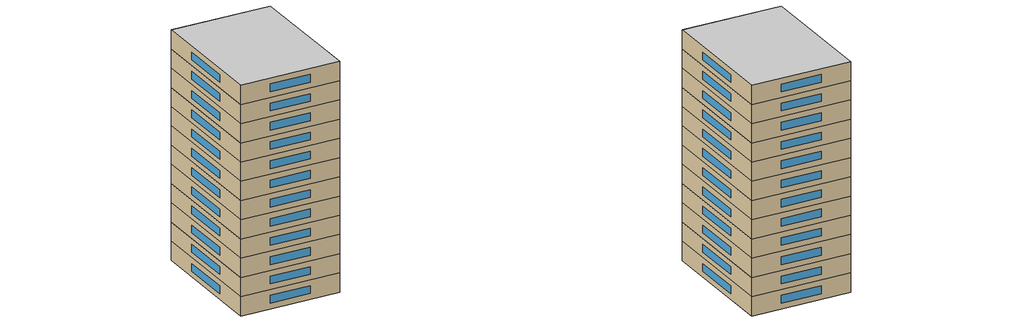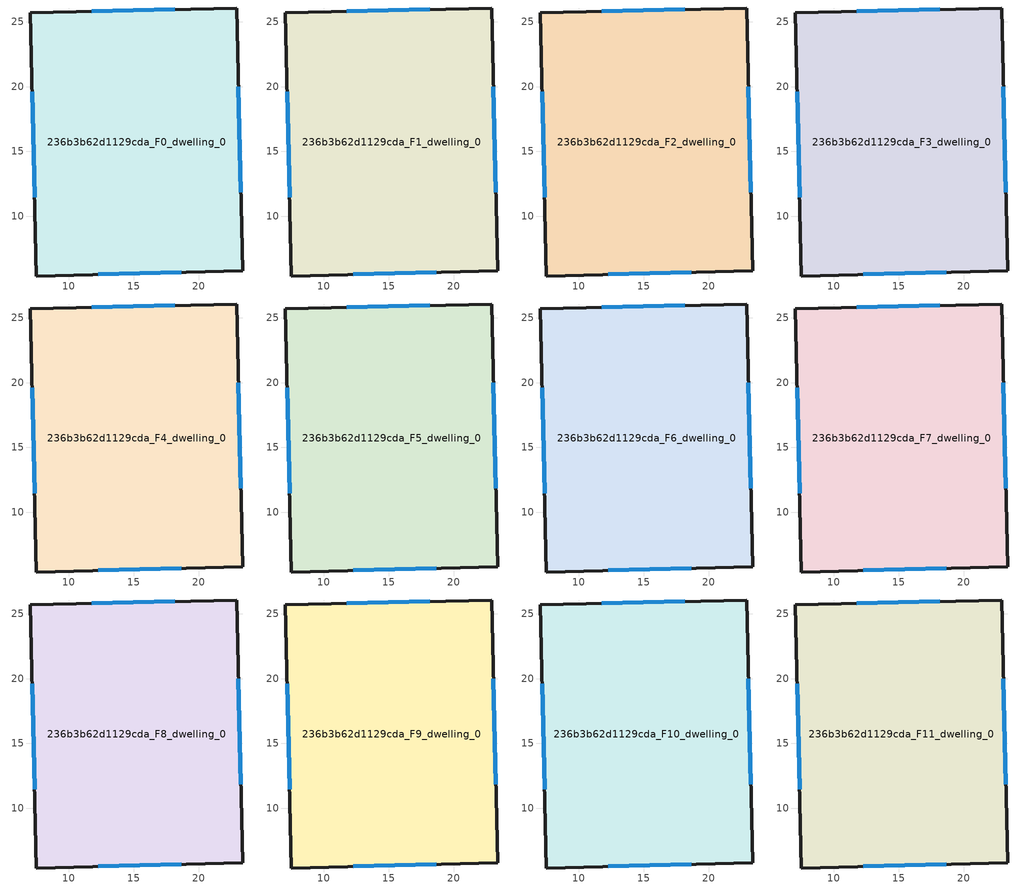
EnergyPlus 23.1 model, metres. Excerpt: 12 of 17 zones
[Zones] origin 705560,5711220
236b3b62d1129cda_F0_dwelling_0
 floor ground (EU_floor_Construction): 22.91,26.05 23.4,5.79 7.5,5.41 7.01,25.68 z0
 wall outside (EU_wall_Construction): 22.91,26.05 7.01,25.68 7.5,5.41 23.4,5.79 22.91,26.05 z0:3
 window (EU_Window_Construction): 18.15,25.94 11.77,25.79 / 23.26,11.86 23.06,19.99 / 12.26,5.52 18.64,5.68 / 7.16,19.61 7.35,11.47 z0.9:2.1
236b3b62d1129cda_F1_dwelling_0
 floor to 236b3b62d1129cda_F0_dwelling_0 (EU_floor_Construction): 22.91,26.05 23.4,5.79 7.5,5.41 7.01,25.68 z3
 wall outside (EU_wall_Construction): 22.91,26.05 7.01,25.68 7.5,5.41 23.4,5.79 22.91,26.05 z3:6
 window (EU_Window_Construction): 18.15,25.94 11.77,25.79 / 23.26,11.86 23.06,19.99 / 12.26,5.52 18.64,5.68 / 7.16,19.61 7.35,11.47 z3.9:5.1
236b3b62d1129cda_F2_dwelling_0
 floor to 236b3b62d1129cda_F1_dwelling_0 (EU_floor_Construction): 22.91,26.05 23.4,5.79 7.5,5.41 7.01,25.68 z6
 wall outside (EU_wall_Construction): 22.91,26.05 7.01,25.68 7.5,5.41 23.4,5.79 22.91,26.05 z6:9
 window (EU_Window_Construction): 18.15,25.94 11.77,25.79 / 23.26,11.86 23.06,19.99 / 12.26,5.52 18.64,5.68 / 7.16,19.61 7.35,11.47 z6.9:8.1
236b3b62d1129cda_F3_dwelling_0
 floor to 236b3b62d1129cda_F2_dwelling_0 (EU_floor_Construction): 22.91,26.05 23.4,5.79 7.5,5.41 7.01,25.68 z9
 wall outside (EU_wall_Construction): 22.91,26.05 7.01,25.68 7.5,5.41 23.4,5.79 22.91,26.05 z9:12
 window (EU_Window_Construction): 18.15,25.94 11.77,25.79 / 23.26,11.86 23.06,19.99 / 12.26,5.52 18.64,5.68 / 7.16,19.61 7.35,11.47 z9.9:11.1
236b3b62d1129cda_F4_dwelling_0
 floor to 236b3b62d1129cda_F3_dwelling_0 (EU_floor_Construction): 22.91,26.05 23.4,5.79 7.5,5.41 7.01,25.68 z12
 wall outside (EU_wall_Construction): 22.91,26.05 7.01,25.68 7.5,5.41 23.4,5.79 22.91,26.05 z12:15
 window (EU_Window_Construction): 18.15,25.94 11.77,25.79 / 23.26,11.86 23.06,19.99 / 12.26,5.52 18.64,5.68 / 7.16,19.61 7.35,11.47 z12.9:14.1
236b3b62d1129cda_F5_dwelling_0
 floor to 236b3b62d1129cda_F4_dwelling_0 (EU_floor_Construction): 22.91,26.05 23.4,5.79 7.5,5.41 7.01,25.68 z15
 wall outside (EU_wall_Construction): 22.91,26.05 7.01,25.68 7.5,5.41 23.4,5.79 22.91,26.05 z15:18
 window (EU_Window_Construction): 18.15,25.94 11.77,25.79 / 23.26,11.86 23.06,19.99 / 12.26,5.52 18.64,5.68 / 7.16,19.61 7.35,11.47 z15.9:17.1
236b3b62d1129cda_F6_dwelling_0
 floor to 236b3b62d1129cda_F5_dwelling_0 (EU_floor_Construction): 22.91,26.05 23.4,5.79 7.5,5.41 7.01,25.68 z18
 wall outside (EU_wall_Construction): 22.91,26.05 7.01,25.68 7.5,5.41 23.4,5.79 22.91,26.05 z18:21
 window (EU_Window_Construction): 18.15,25.94 11.77,25.79 / 23.26,11.86 23.06,19.99 / 12.26,5.52 18.64,5.68 / 7.16,19.61 7.35,11.47 z18.9:20.1
236b3b62d1129cda_F7_dwelling_0
 floor to 236b3b62d1129cda_F6_dwelling_0 (EU_floor_Construction): 22.91,26.05 23.4,5.79 7.5,5.41 7.01,25.68 z21
 wall outside (EU_wall_Construction): 22.91,26.05 7.01,25.68 7.5,5.41 23.4,5.79 22.91,26.05 z21:24
 window (EU_Window_Construction): 18.15,25.94 11.77,25.79 / 23.26,11.86 23.06,19.99 / 12.26,5.52 18.64,5.68 / 7.16,19.61 7.35,11.47 z21.9:23.1
236b3b62d1129cda_F8_dwelling_0
 floor to 236b3b62d1129cda_F7_dwelling_0 (EU_floor_Construction): 22.91,26.05 23.4,5.79 7.5,5.41 7.01,25.68 z24
 wall outside (EU_wall_Construction): 22.91,26.05 7.01,25.68 7.5,5.41 23.4,5.79 22.91,26.05 z24:27
 window (EU_Window_Construction): 18.15,25.94 11.77,25.79 / 23.26,11.86 23.06,19.99 / 12.26,5.52 18.64,5.68 / 7.16,19.61 7.35,11.47 z24.9:26.1
236b3b62d1129cda_F9_dwelling_0
 floor to 236b3b62d1129cda_F8_dwelling_0 (EU_floor_Construction): 22.91,26.05 23.4,5.79 7.5,5.41 7.01,25.68 z27
 wall outside (EU_wall_Construction): 22.91,26.05 7.01,25.68 7.5,5.41 23.4,5.79 22.91,26.05 z27:30
 window (EU_Window_Construction): 18.15,25.94 11.77,25.79 / 23.26,11.86 23.06,19.99 / 12.26,5.52 18.64,5.68 / 7.16,19.61 7.35,11.47 z27.9:29.1
236b3b62d1129cda_F10_dwelling_0
 floor to 236b3b62d1129cda_F9_dwelling_0 (EU_floor_Construction): 22.91,26.05 23.4,5.79 7.5,5.41 7.01,25.68 z30
 wall outside (EU_wall_Construction): 22.91,26.05 7.01,25.68 7.5,5.41 23.4,5.79 22.91,26.05 z30:33
 window (EU_Window_Construction): 18.15,25.94 11.77,25.79 / 23.26,11.86 23.06,19.99 / 12.26,5.52 18.64,5.68 / 7.16,19.61 7.35,11.47 z30.9:32.1
236b3b62d1129cda_F11_dwelling_0
 floor to 236b3b62d1129cda_F10_dwelling_0 (EU_floor_Construction): 22.91,26.05 23.4,5.79 7.5,5.41 7.01,25.68 z33
 wall outside (EU_wall_Construction): 22.91,26.05 7.01,25.68 7.5,5.41 23.4,5.79 22.91,26.05 z33:36
 window (EU_Window_Construction): 18.15,25.94 11.77,25.79 / 23.26,11.86 23.06,19.99 / 12.26,5.52 18.64,5.68 / 7.16,19.61 7.35,11.47 z33.9:35.1
 ceiling to 236b3b62d1129cda_F12_dwelling_0 (EU_floor_Construction): 23.4,5.79 22.91,26.05 7.01,25.68 7.5,5.41 z36
[Building]
EU S2 Campaign: North Axis=0; Terrain=City; Solar Distribution=FullExterior
[Site:Location]
London: Latitude=51.5; Longitude=-0.5; Time Zone=0; Elevation=25
[SizingPeriod:WeatherFileDays]
AnnualSizingPeriod: Begin Month=1; Begin Day of Month=1; End Month=12; End Day of Month=31; Day of Week for Start Day=Monday; Use Weather File Daylight Saving Period=No; Use Weather File Rain and Snow Indicators=No
[MATERIAL]
EU_InternalMass_Material: Roughness=MediumRough; Thickness=0.1; Conductivity=1; Density=1800; Specific Heat=900; Thermal Absorptance=0.9; Solar Absorptance=0.7; Visible Absorptance=0.7
[MATERIAL:NOMASS] Roughness=MediumRough; Thermal Absorptance=0.9; Solar Absorptance=0.7; Visible Absorptance=0.7
Name | Thermal Resistance
EU_wall_NoMass | 1.04674
EU_floor_NoMass | 2.04616
[WINDOWMATERIAL:SIMPLEGLAZINGSYSTEM]
EU_Window_SimpleGlazing: UFactor=4.25843; Solar Heat Gain Coefficient=0.85; Visible Transmittance=0.85
[CONSTRUCTION]
EU_wall_Construction: EU_wall_NoMass
EU_floor_Construction: EU_floor_NoMass
EU_InternalMass_Construction: EU_InternalMass_Material
EU_Window_Construction: EU_Window_SimpleGlazing
[ZONE] Type=1; Multiplier=1; Ceiling Height=autocalculate; Volume=967.414; Floor Area=autocalculate; Part of Total Floor Area=Yes
236b3b62d1129cda_F0_dwelling_0; 236b3b62d1129cda_F1_dwelling_0; 236b3b62d1129cda_F2_dwelling_0; 236b3b62d1129cda_F3_dwelling_0; 236b3b62d1129cda_F4_dwelling_0; 236b3b62d1129cda_F5_dwelling_0; 236b3b62d1129cda_F6_dwelling_0; 236b3b62d1129cda_F7_dwelling_0; 236b3b62d1129cda_F8_dwelling_0; 236b3b62d1129cda_F9_dwelling_0; 236b3b62d1129cda_F10_dwelling_0; 236b3b62d1129cda_F11_dwelling_0
[INTERNALMASS] Construction=EU_InternalMass_Construction; Surface Area=322.471
Name | Zone or ZoneList
236b3b62d1129cda_F0_dwelling_0_EU_InternalMass | 236b3b62d1129cda_F0_dwelling_0
236b3b62d1129cda_F1_dwelling_0_EU_InternalMass | 236b3b62d1129cda_F1_dwelling_0
236b3b62d1129cda_F2_dwelling_0_EU_InternalMass | 236b3b62d1129cda_F2_dwelling_0
236b3b62d1129cda_F3_dwelling_0_EU_InternalMass | 236b3b62d1129cda_F3_dwelling_0
236b3b62d1129cda_F4_dwelling_0_EU_InternalMass | 236b3b62d1129cda_F4_dwelling_0
236b3b62d1129cda_F5_dwelling_0_EU_InternalMass | 236b3b62d1129cda_F5_dwelling_0
236b3b62d1129cda_F6_dwelling_0_EU_InternalMass | 236b3b62d1129cda_F6_dwelling_0
236b3b62d1129cda_F7_dwelling_0_EU_InternalMass | 236b3b62d1129cda_F7_dwelling_0
236b3b62d1129cda_F8_dwelling_0_EU_InternalMass | 236b3b62d1129cda_F8_dwelling_0
236b3b62d1129cda_F9_dwelling_0_EU_InternalMass | 236b3b62d1129cda_F9_dwelling_0
236b3b62d1129cda_F10_dwelling_0_EU_InternalMass | 236b3b62d1129cda_F10_dwelling_0
236b3b62d1129cda_F11_dwelling_0_EU_InternalMass | 236b3b62d1129cda_F11_dwelling_0
[OTHEREQUIPMENT] Fuel Type=Electricity; Design Level Calculation Method=Watts/Area; Power per Zone Floor Area=1; Fraction Latent=0; Fraction Radiant=0; Fraction Lost=0; Carbon Dioxide Generation Rate=0; EndUse Subcategory=EU_Step8_InternalGains
Name | Zone or ZoneList or Space or SpaceList | Schedule
EU_Step8_InternalGain_236b3b62d1129cda_F0_dwelling_0_f000 | 236b3b62d1129cda_F0_dwelling_0 | EU_Step8_GainSchedule_236b3b62d1129cda_F0_dwelling_0_f000
EU_Step8_InternalGain_236b3b62d1129cda_F1_dwelling_0_f000 | 236b3b62d1129cda_F1_dwelling_0 | EU_Step8_GainSchedule_236b3b62d1129cda_F1_dwelling_0_f000
EU_Step8_InternalGain_236b3b62d1129cda_F2_dwelling_0_f000 | 236b3b62d1129cda_F2_dwelling_0 | EU_Step8_GainSchedule_236b3b62d1129cda_F2_dwelling_0_f000
EU_Step8_InternalGain_236b3b62d1129cda_F3_dwelling_0_f000 | 236b3b62d1129cda_F3_dwelling_0 | EU_Step8_GainSchedule_236b3b62d1129cda_F3_dwelling_0_f000
EU_Step8_InternalGain_236b3b62d1129cda_F4_dwelling_0_f000 | 236b3b62d1129cda_F4_dwelling_0 | EU_Step8_GainSchedule_236b3b62d1129cda_F4_dwelling_0_f000
EU_Step8_InternalGain_236b3b62d1129cda_F5_dwelling_0_f000 | 236b3b62d1129cda_F5_dwelling_0 | EU_Step8_GainSchedule_236b3b62d1129cda_F5_dwelling_0_f000
EU_Step8_InternalGain_236b3b62d1129cda_F6_dwelling_0_f000 | 236b3b62d1129cda_F6_dwelling_0 | EU_Step8_GainSchedule_236b3b62d1129cda_F6_dwelling_0_f000
EU_Step8_InternalGain_236b3b62d1129cda_F7_dwelling_0_f000 | 236b3b62d1129cda_F7_dwelling_0 | EU_Step8_GainSchedule_236b3b62d1129cda_F7_dwelling_0_f000
EU_Step8_InternalGain_236b3b62d1129cda_F8_dwelling_0_f000 | 236b3b62d1129cda_F8_dwelling_0 | EU_Step8_GainSchedule_236b3b62d1129cda_F8_dwelling_0_f000
EU_Step8_InternalGain_236b3b62d1129cda_F9_dwelling_0_f000 | 236b3b62d1129cda_F9_dwelling_0 | EU_Step8_GainSchedule_236b3b62d1129cda_F9_dwelling_0_f000
EU_Step8_InternalGain_236b3b62d1129cda_F10_dwelling_0_f000 | 236b3b62d1129cda_F10_dwelling_0 | EU_Step8_GainSchedule_236b3b62d1129cda_F10_dwelling_0_f000
EU_Step8_InternalGain_236b3b62d1129cda_F11_dwelling_0_f000 | 236b3b62d1129cda_F11_dwelling_0 | EU_Step8_GainSchedule_236b3b62d1129cda_F11_dwelling_0_f000
[ZONEVENTILATION:DESIGNFLOWRATE] Schedule=EU_AlwaysOn; Design Flow Rate Calculation Method=AirChanges/Hour; Air Changes per Hour=0.488719; Ventilation Type=Natural; Fan Pressure Rise=0; Fan Total Efficiency=1; Constant Term Coefficient=1; Temperature Term Coefficient=0; Velocity Term Coefficient=0; Velocity Squared Term Coefficient=0; Minimum Indoor Temperature=-100; Maximum Indoor Temperature=100; Delta Temperature=-100; Minimum Outdoor Temperature=-100; Maximum Outdoor Temperature=100; Maximum Wind Speed=40
Name | Zone or ZoneList or Space or SpaceList
EU_ConstantAir_236b3b62d1129cda_F0_dwelling_0 | 236b3b62d1129cda_F0_dwelling_0
EU_ConstantAir_236b3b62d1129cda_F1_dwelling_0 | 236b3b62d1129cda_F1_dwelling_0
EU_ConstantAir_236b3b62d1129cda_F2_dwelling_0 | 236b3b62d1129cda_F2_dwelling_0
EU_ConstantAir_236b3b62d1129cda_F3_dwelling_0 | 236b3b62d1129cda_F3_dwelling_0
EU_ConstantAir_236b3b62d1129cda_F4_dwelling_0 | 236b3b62d1129cda_F4_dwelling_0
EU_ConstantAir_236b3b62d1129cda_F5_dwelling_0 | 236b3b62d1129cda_F5_dwelling_0
EU_ConstantAir_236b3b62d1129cda_F6_dwelling_0 | 236b3b62d1129cda_F6_dwelling_0
EU_ConstantAir_236b3b62d1129cda_F7_dwelling_0 | 236b3b62d1129cda_F7_dwelling_0
EU_ConstantAir_236b3b62d1129cda_F8_dwelling_0 | 236b3b62d1129cda_F8_dwelling_0
EU_ConstantAir_236b3b62d1129cda_F9_dwelling_0 | 236b3b62d1129cda_F9_dwelling_0
EU_ConstantAir_236b3b62d1129cda_F10_dwelling_0 | 236b3b62d1129cda_F10_dwelling_0
EU_ConstantAir_236b3b62d1129cda_F11_dwelling_0 | 236b3b62d1129cda_F11_dwelling_0
[HVACTEMPLATE:THERMOSTAT] Constant Heating Setpoint=20; Constant Cooling Setpoint=50
EU_HeatOnly_236b3b62d1129cda_F0_dwelling_0; EU_HeatOnly_236b3b62d1129cda_F1_dwelling_0; EU_HeatOnly_236b3b62d1129cda_F2_dwelling_0; EU_HeatOnly_236b3b62d1129cda_F3_dwelling_0; EU_HeatOnly_236b3b62d1129cda_F4_dwelling_0; EU_HeatOnly_236b3b62d1129cda_F5_dwelling_0; EU_HeatOnly_236b3b62d1129cda_F6_dwelling_0; EU_HeatOnly_236b3b62d1129cda_F7_dwelling_0; EU_HeatOnly_236b3b62d1129cda_F8_dwelling_0; EU_HeatOnly_236b3b62d1129cda_F9_dwelling_0; EU_HeatOnly_236b3b62d1129cda_F10_dwelling_0; EU_HeatOnly_236b3b62d1129cda_F11_dwelling_0; EU_HeatOnly_236b3b62d1129cda_F12_dwelling_0; EU_HeatOnly_236b3b62d1129cda_F13_dwelling_0; EU_HeatOnly_236b3b62d1129cda_F14_dwelling_0; EU_HeatOnly_236b3b62d1129cda_F15_dwelling_0; EU_HeatOnly_236b3b62d1129cda_F16_dwelling_0
[HVACTEMPLATE:ZONE:IDEALLOADSAIRSYSTEM] System Availability Schedule=EU_AlwaysOn; Maximum Heating Supply Air Temperature=50; Minimum Cooling Supply Air Temperature=13; Maximum Heating Supply Air Humidity Ratio=0.0156; Minimum Cooling Supply Air Humidity Ratio=0.0077; Heating Limit=NoLimit; Cooling Limit=NoLimit; Heating Availability Schedule=EU_AlwaysOn; Cooling Availability Schedule=EU_CoolingOff; Dehumidification Control Type=ConstantSensibleHeatRatio; Cooling Sensible Heat Ratio=0.7; Dehumidification Setpoint=60; Humidification Control Type=None; Humidification Setpoint=30; Outdoor Air Method=None; Outdoor Air Flow Rate per Person=0.00944; Outdoor Air Flow Rate per Zone Floor Area=0; Outdoor Air Flow Rate per Zone=0; Demand Controlled Ventilation Type=None; Outdoor Air Economizer Type=NoEconomizer; Heat Recovery Type=None; Sensible Heat Recovery Effectiveness=0.7; Latent Heat Recovery Effectiveness=0.65
Name | Template Thermostat
236b3b62d1129cda_F0_dwelling_0 | EU_HeatOnly_236b3b62d1129cda_F0_dwelling_0
236b3b62d1129cda_F1_dwelling_0 | EU_HeatOnly_236b3b62d1129cda_F1_dwelling_0
236b3b62d1129cda_F2_dwelling_0 | EU_HeatOnly_236b3b62d1129cda_F2_dwelling_0
236b3b62d1129cda_F3_dwelling_0 | EU_HeatOnly_236b3b62d1129cda_F3_dwelling_0
236b3b62d1129cda_F4_dwelling_0 | EU_HeatOnly_236b3b62d1129cda_F4_dwelling_0
236b3b62d1129cda_F5_dwelling_0 | EU_HeatOnly_236b3b62d1129cda_F5_dwelling_0
236b3b62d1129cda_F6_dwelling_0 | EU_HeatOnly_236b3b62d1129cda_F6_dwelling_0
236b3b62d1129cda_F7_dwelling_0 | EU_HeatOnly_236b3b62d1129cda_F7_dwelling_0
236b3b62d1129cda_F8_dwelling_0 | EU_HeatOnly_236b3b62d1129cda_F8_dwelling_0
236b3b62d1129cda_F9_dwelling_0 | EU_HeatOnly_236b3b62d1129cda_F9_dwelling_0
236b3b62d1129cda_F10_dwelling_0 | EU_HeatOnly_236b3b62d1129cda_F10_dwelling_0
236b3b62d1129cda_F11_dwelling_0 | EU_HeatOnly_236b3b62d1129cda_F11_dwelling_0
[SIZING:ZONE] Zone Cooling Design Supply Air Temperature Input Method=SupplyAirTemperature; Zone Cooling Design Supply Air Temperature=13; Zone Heating Design Supply Air Temperature Input Method=SupplyAirTemperature; Zone Heating Design Supply Air Temperature=50; Zone Cooling Design Supply Air Humidity Ratio=0.008; Zone Heating Design Supply Air Humidity Ratio=0.008; Cooling Design Air Flow Method=DesignDay; Cooling Design Air Flow Rate=0; Cooling Minimum Air Flow per Zone Floor Area=0.000762; Cooling Minimum Air Flow=0; Cooling Minimum Air Flow Fraction=0.2; Heating Design Air Flow Method=DesignDay; Heating Design Air Flow Rate=0; Heating Maximum Air Flow per Zone Floor Area=0.002032; Heating Maximum Air Flow=0.141576; Heating Maximum Air Flow Fraction=0.3; Account for Dedicated Outdoor Air System=No; Dedicated Outdoor Air System Control Strategy=NeutralSupplyAir; Dedicated Outdoor Air Low Setpoint Temperature for Design=autosize; Dedicated Outdoor Air High Setpoint Temperature for Design=autosize; Zone Load Sizing Method=Sensible Load Only No Latent Load; Zone Latent Cooling Design Supply Air Humidity Ratio Input Method=HumidityRatioDifference; Zone Cooling Design Supply Air Humidity Ratio Difference=0.005; Zone Latent Heating Design Supply Air Humidity Ratio Input Method=HumidityRatioDifference; Zone Humidification Design Supply Air Humidity Ratio Difference=0.005
236b3b62d1129cda_F0_dwelling_0; 236b3b62d1129cda_F1_dwelling_0; 236b3b62d1129cda_F2_dwelling_0; 236b3b62d1129cda_F3_dwelling_0; 236b3b62d1129cda_F4_dwelling_0; 236b3b62d1129cda_F5_dwelling_0; 236b3b62d1129cda_F6_dwelling_0; 236b3b62d1129cda_F7_dwelling_0; 236b3b62d1129cda_F8_dwelling_0; 236b3b62d1129cda_F9_dwelling_0; 236b3b62d1129cda_F10_dwelling_0; 236b3b62d1129cda_F11_dwelling_0
[SCHEDULE:CONSTANT]
Name | Hourly Value
EU_AlwaysOn | 1
EU_CoolingOff | 0
[SCHEDULE:FILE] Column Number=1; Rows to Skip at Top=0; Number of Hours of Data=8760; Column Separator=Comma; Interpolate to Timestep=No; Minutes per Item=60; Adjust Schedule for Daylight Savings=Yes
Name | File
EU_Step8_GainSchedule_236b3b62d1129cda_F0_dwelling_0_f000 | ../../schedules/236b3b62d1129cda/236b3b62d1129cda_F0_dwelling_0_f000_gain.csv
EU_Step8_GainSchedule_236b3b62d1129cda_F1_dwelling_0_f000 | ../../schedules/236b3b62d1129cda/236b3b62d1129cda_F1_dwelling_0_f000_gain.csv
EU_Step8_GainSchedule_236b3b62d1129cda_F2_dwelling_0_f000 | ../../schedules/236b3b62d1129cda/236b3b62d1129cda_F2_dwelling_0_f000_gain.csv
EU_Step8_GainSchedule_236b3b62d1129cda_F3_dwelling_0_f000 | ../../schedules/236b3b62d1129cda/236b3b62d1129cda_F3_dwelling_0_f000_gain.csv
EU_Step8_GainSchedule_236b3b62d1129cda_F4_dwelling_0_f000 | ../../schedules/236b3b62d1129cda/236b3b62d1129cda_F4_dwelling_0_f000_gain.csv
EU_Step8_GainSchedule_236b3b62d1129cda_F5_dwelling_0_f000 | ../../schedules/236b3b62d1129cda/236b3b62d1129cda_F5_dwelling_0_f000_gain.csv
EU_Step8_GainSchedule_236b3b62d1129cda_F6_dwelling_0_f000 | ../../schedules/236b3b62d1129cda/236b3b62d1129cda_F6_dwelling_0_f000_gain.csv
EU_Step8_GainSchedule_236b3b62d1129cda_F7_dwelling_0_f000 | ../../schedules/236b3b62d1129cda/236b3b62d1129cda_F7_dwelling_0_f000_gain.csv
EU_Step8_GainSchedule_236b3b62d1129cda_F8_dwelling_0_f000 | ../../schedules/236b3b62d1129cda/236b3b62d1129cda_F8_dwelling_0_f000_gain.csv
EU_Step8_GainSchedule_236b3b62d1129cda_F9_dwelling_0_f000 | ../../schedules/236b3b62d1129cda/236b3b62d1129cda_F9_dwelling_0_f000_gain.csv
EU_Step8_GainSchedule_236b3b62d1129cda_F10_dwelling_0_f000 | ../../schedules/236b3b62d1129cda/236b3b62d1129cda_F10_dwelling_0_f000_gain.csv
EU_Step8_GainSchedule_236b3b62d1129cda_F11_dwelling_0_f000 | ../../schedules/236b3b62d1129cda/236b3b62d1129cda_F11_dwelling_0_f000_gain.csv
